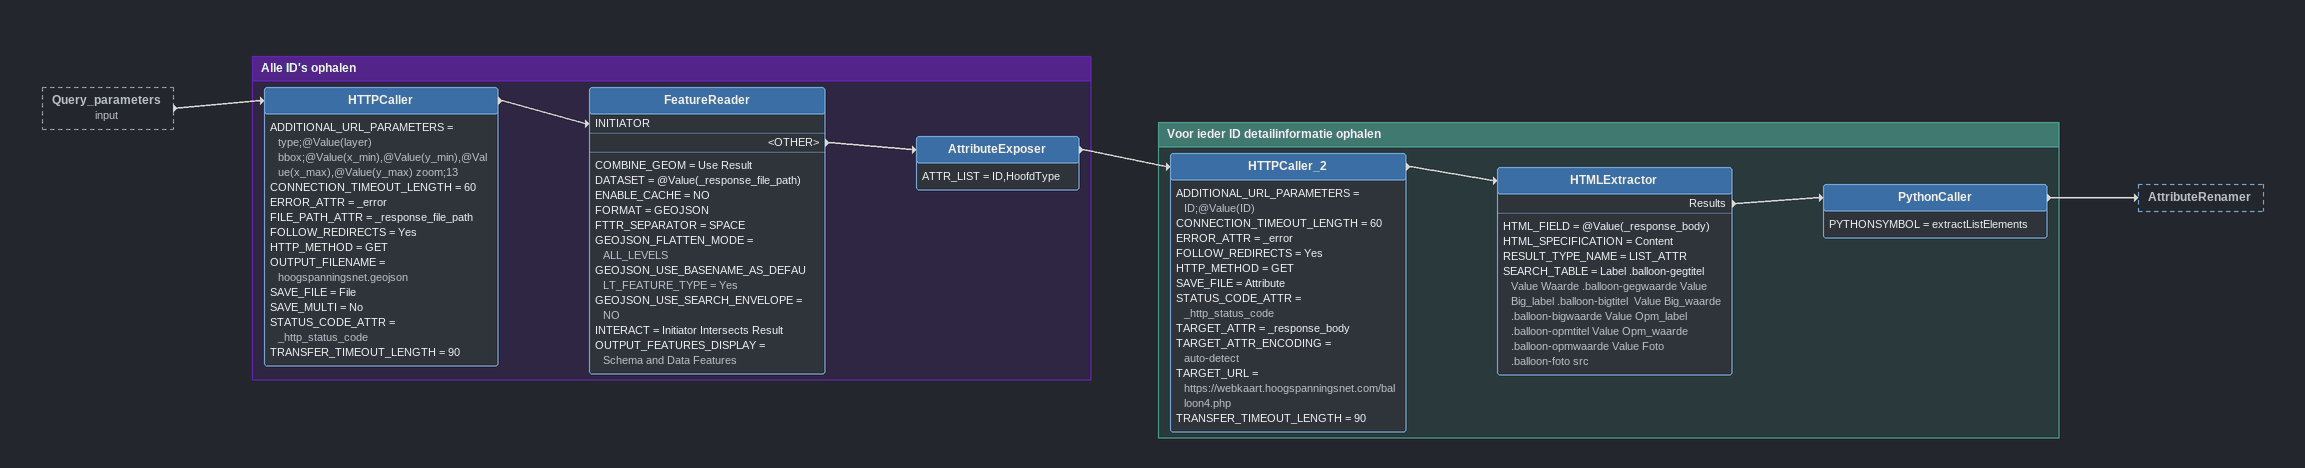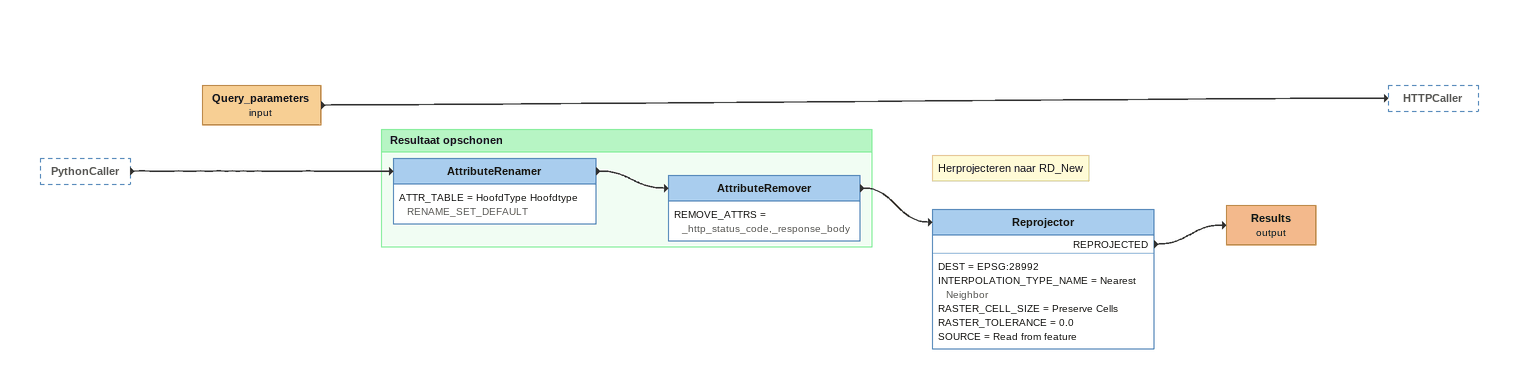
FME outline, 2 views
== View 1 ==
Query_parameters (input) [outside]
    -> HTTPCaller

Bookmark: Alle ID's ophalen
HTTPCaller
    ADDITIONAL_URL_PARAMETERS = type;@Value(layer) bbox;@Value(x_min),@Value(y_min),@Value(x_max),@Value(y_max) zoom;13
    CONNECTION_TIMEOUT_LENGTH = 60
    ERROR_ATTR = _error
    FILE_PATH_ATTR = _response_file_path
    FOLLOW_REDIRECTS = Yes
    HTTP_METHOD = GET
    OUTPUT_FILENAME = hoogspanningsnet.geojson
    SAVE_FILE = File
    SAVE_MULTI = No
    STATUS_CODE_ATTR = _http_status_code
    TRANSFER_TIMEOUT_LENGTH = 90
    -> FeatureReader [INITIATOR]
FeatureReader
    COMBINE_GEOM = Use Result
    DATASET = @Value(_response_file_path)
    ENABLE_CACHE = NO
    FORMAT = GEOJSON
    FTTR_SEPARATOR = SPACE
    GEOJSON_FLATTEN_MODE = ALL_LEVELS
    GEOJSON_USE_BASENAME_AS_DEFAULT_FEATURE_TYPE = Yes
    GEOJSON_USE_SEARCH_ENVELOPE = NO
    INTERACT = Initiator Intersects Result
    OUTPUT_FEATURES_DISPLAY = Schema and Data Features
    <OTHER> -> AttributeExposer
AttributeExposer
    ATTR_LIST = ID,HoofdType
    -> HTTPCaller_2

Bookmark: Voor ieder ID detailinformatie ophalen
HTTPCaller_2
    ADDITIONAL_URL_PARAMETERS = ID;@Value(ID)
    CONNECTION_TIMEOUT_LENGTH = 60
    ERROR_ATTR = _error
    FOLLOW_REDIRECTS = Yes
    HTTP_METHOD = GET
    SAVE_FILE = Attribute
    STATUS_CODE_ATTR = _http_status_code
    TARGET_ATTR = _response_body
    TARGET_ATTR_ENCODING = auto-detect
    TARGET_URL = https://webkaart.hoogspanningsnet.com/balloon4.php
    TRANSFER_TIMEOUT_LENGTH = 90
    -> HTMLExtractor
HTMLExtractor
    HTML_FIELD = @Value(_response_body)
    HTML_SPECIFICATION = Content
    RESULT_TYPE_NAME = LIST_ATTR
    SEARCH_TABLE = Label .balloon-gegtitel Value Waarde .balloon-gegwaarde Value Big_label .balloon-bigtitel  Value Big_waarde .balloon-bigwaarde Value Opm_label .balloon-opmtitel Value Opm_waarde .balloon-opmwaarde Value Foto .balloon-foto src
    Results -> PythonCaller
PythonCaller
    PYTHONSYMBOL = extractListElements
    -> AttributeRenamer

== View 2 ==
PythonCaller [outside]
    -> AttributeRenamer
Query_parameters (input)
    -> HTTPCaller
Note: Herprojecteren naar RD_New
Reprojector
    DEST = EPSG:28992
    INTERPOLATION_TYPE_NAME = Nearest Neighbor
    RASTER_CELL_SIZE = Preserve Cells
    RASTER_TOLERANCE = 0.0
    SOURCE = Read from feature
    REPROJECTED -> Results (output)
Results (output)

Bookmark: Resultaat opschonen
AttributeRenamer
    ATTR_TABLE = HoofdType Hoofdtype RENAME_SET_DEFAULT
    -> AttributeRemover
AttributeRemover
    REMOVE_ATTRS = _http_status_code,_response_body
    -> Reprojector
